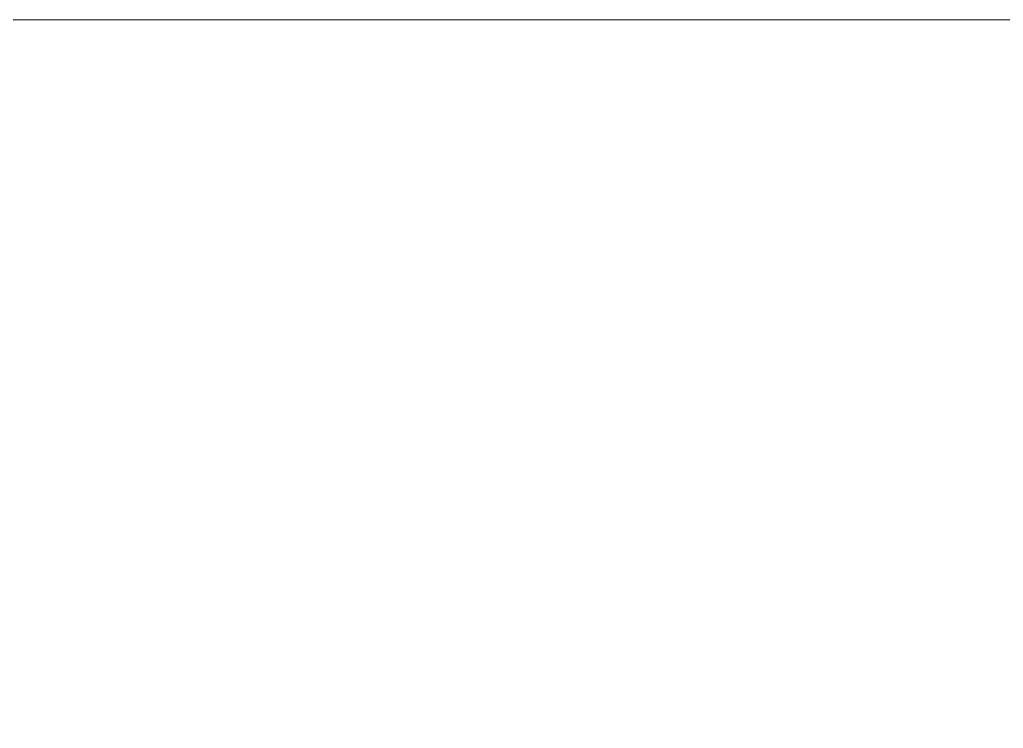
# Model space of a CAD drawing. Extents: x 115549 to 768939, y -502199 to 402497.
# Drawn here: x 462196 to 521178, y -307082 to -264599 of the extents above; entities that cross this region are included whole.
import ezdxf

# ---------------------------------------------------------------- set-up
doc = ezdxf.new("R2010")
doc.units = 0
doc.header["$LTSCALE"] = 1000
doc.header["$MEASUREMENT"] = 0
doc.layers.add('剪力墙填充', color=192, linetype='Continuous', lineweight=5)

msp = doc.modelspace()

# ---------------------------------------------------------------- linework, layer by layer
at = {"layer": '剪力墙填充'}
msp.add_lwpolyline([(180539.3581035624, -264598.7586515407), (768939.3581035624, -264598.7586515407), (768939.3581035624, -502198.7586515407), (180539.3581035624, -502198.7586515407)], close=True, dxfattribs=at)

doc.saveas('drawing.dxf')
